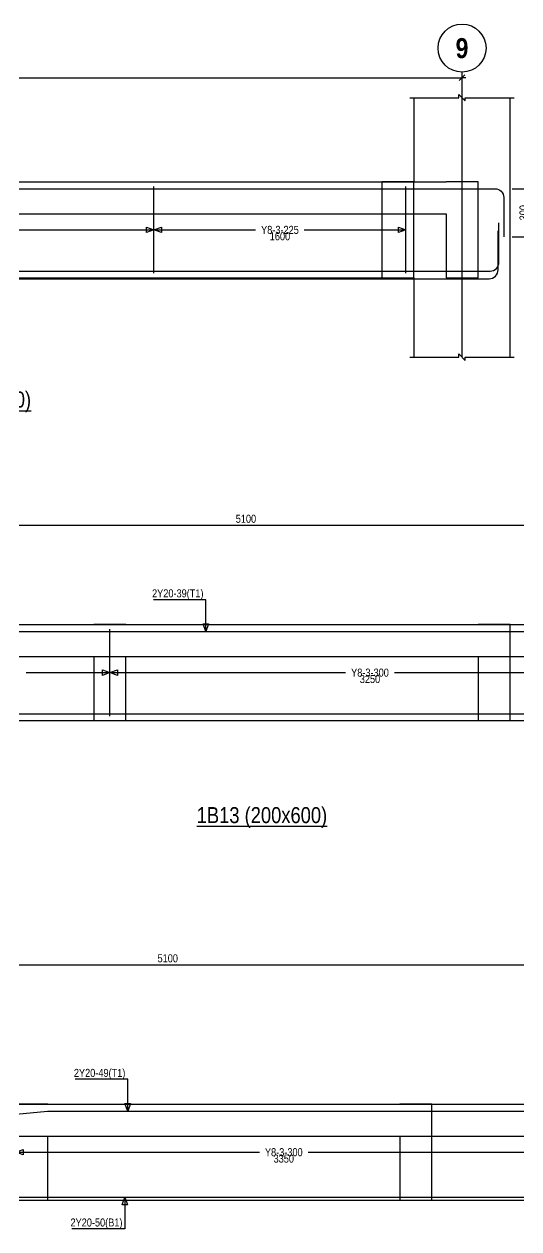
# Model space of a CAD drawing. Extents: x 0 to 206258, y -403073 to 0.
# Drawn here: x 47737 to 53920, y -251952 to -236904 of the extents above; entities that cross this region are included whole.
import ezdxf
from ezdxf.enums import TextEntityAlignment as Align
from ezdxf.lldxf.tags import DXFTag

# ---------------------------------------------------------------- set-up
doc = ezdxf.new("R2010")
doc.units = 0
doc.header["$LTSCALE"] = 1000
for name, color, linetype in [('Axis Circle(Dir 2)', 150, 'Continuous'), ('Axis Label(Dir 1)', 7, 'Continuous'), ('Axis Line(Dir 2)', 150, 'CENTER2'), ('Break Line', 5, 'Continuous'), ('Dimension Line', 5, 'Continuous'), ('Dimension Text', 5, 'Continuous'), ('Front Elevation Line', 40, 'Continuous'), ('Leader Line', 5, 'Continuous'), ('Link Line', 3, 'Continuous'), ('Rebar Label', 6, 'Continuous'), ('Rebar Line', 7, 'Continuous'), ('Top Rebar Label', 6, 'Continuous'), ('Top Rebar Line', 7, 'Continuous')]:
    doc.layers.add(name, color=color, linetype=linetype)
for name, color, linetype, true_color in [('Back Elevation Line', 191, 'HIDDEN2', 0xd4aaff), ('Beam Label(D)', 94, 'Continuous', 0x008100), ('Beam Line(D)', 112, 'Continuous', 0x00bd5e), ('Link Label', 94, 'Continuous', 0x008100)]:
    doc.layers.add(name, color=color, linetype=linetype, true_color=true_color)
doc.styles.add('Axis Label(Dir 1)', font='ARIALNB.TTF', dxfattribs={"height": 250})
doc.styles.add('Beam Label(D)', font='ARIALN.TTF', dxfattribs={"height": 200})
doc.styles.add('Dimension Text', font='ARIALN.TTF', dxfattribs={"height": 100})
doc.styles.add('Link Label', font='ARIALN.TTF', dxfattribs={"height": 100})
doc.styles.add('Rebar Label', font='ARIALN.TTF', dxfattribs={"height": 100})
doc.styles.add('Top Rebar Label', font='ARIALN.TTF', dxfattribs={"height": 100})
tags = doc.linetypes.add('CENTER2', pattern=[1.125, 0.75, -0.125, 0.125, -0.125]).pattern_tags.tags
tags[10:11] = [DXFTag(74, 4), DXFTag(75, 0), DXFTag(340, '0'), DXFTag(46, 0.0), DXFTag(50, 0.0), DXFTag(44, 0.0), DXFTag(45, 0.0)]
tags[8:9] = [DXFTag(74, 4), DXFTag(75, 0), DXFTag(340, '0'), DXFTag(46, 0.0), DXFTag(50, 0.0), DXFTag(44, 0.0), DXFTag(45, 0.0)]
tags[6:7] = [DXFTag(74, 4), DXFTag(75, 0), DXFTag(340, '0'), DXFTag(46, 0.0), DXFTag(50, 0.0), DXFTag(44, 0.0), DXFTag(45, 0.0)]
tags[4:5] = [DXFTag(74, 4), DXFTag(75, 0), DXFTag(340, '0'), DXFTag(46, 0.0), DXFTag(50, 0.0), DXFTag(44, 0.0), DXFTag(45, 0.0)]
tags = doc.linetypes.add('HIDDEN2', pattern=[0.1875, 0.125, -0.0625]).pattern_tags.tags
tags[6:7] = [DXFTag(74, 4), DXFTag(75, 0), DXFTag(340, '0'), DXFTag(46, 0.0), DXFTag(50, 0.0), DXFTag(44, 0.0), DXFTag(45, 0.0)]
tags[4:5] = [DXFTag(74, 4), DXFTag(75, 0), DXFTag(340, '0'), DXFTag(46, 0.0), DXFTag(50, 0.0), DXFTag(44, 0.0), DXFTag(45, 0.0)]
doc.dimstyles.new('BEAM', dxfattribs={"dimtxt": 100, "dimasz": 30, "dimexe": 48.3, "dimexo": 103.5, "dimgap": 30, "dimtad": 1, "dimtoh": 1, "dimdec": 1, "dimlfac": 0.5, "dimdsep": 46, "dimtxsty": 'Dimension Text', "dimblk": 'PCDIM_TICK', "dimcen": 0.09, "dimclrd": 5, "dimclre": 5, "dimclrt": 5, "dimadec": 1, "dimazin": 0, "dimtp": 1, "dimtm": 1, "dimtfac": 1, "dimtdec": 4, "dimtofl": 0, "dimtmove": 0, "dimatfit": 3, "dimfxl": 1, "dimtolj": 1, "dimtzin": 0, "dimarcsym": 0})

# ---------------------------------------------------------------- blocks, each defined once
blk = doc.blocks.new('PCDIM_TICK')
at = {"layer": 'Dimension Line', "color": 0, "transparency": 33554687}
for p, q in [((1.15, 1.15), (-1.15, -1.15)), ((1.61, 0), (0, 0))]:
    blk.add_line(p, q, dxfattribs=at)
blk = doc.blocks.new('*U3147')
at = {"layer": 'Dimension Line', "color": 5, "true_color": 0x0000ff, "transparency": 16777216}
for p, q in [((53835, -238960), (54107, -238960)), ((54059, -239560), (54059, -238960)), ((53835, -239560), (54107, -239560))]:
    blk.add_line(p, q, dxfattribs=at)
at = {"layer": 'Dimension Line', "color": 5, "true_color": 0x0000ff, "transparency": 16777216, "xscale": 30, "yscale": 30}
for p, rotation in [((54059, -238960), 89.99999999999447), ((54059, -239560), 269.9999999999834)]:
    blk.add_blockref('PCDIM_TICK', p, dxfattribs=dict(at, rotation=rotation))
at = {"layer": 'Dimension Line', "color": 5, "true_color": 0x0000ff, "transparency": 16777216, "insert": (54029, -239260), "char_height": 100, "width": 181.5, "attachment_point": 8, "rotation": 90, "style": 'Dimension Text'}
blk.add_mtext('300', dxfattribs=at)
blk = doc.blocks.new('*U3149')
at = {"layer": 'Dimension Line', "color": 5, "true_color": 0x0000ff, "transparency": 16777216}
for p, q in [((40809, -237721), (40809, -237526)), ((40809, -237574), (53209, -237574)), ((53209, -237721), (53209, -237526))]:
    blk.add_line(p, q, dxfattribs=at)
at = {"layer": 'Dimension Line', "color": 5, "true_color": 0x0000ff, "transparency": 16777216, "xscale": 30, "yscale": 30, "rotation": 180.0000000000004}
blk.add_blockref('PCDIM_TICK', (40809, -237574), dxfattribs=at)
at = {"layer": 'Dimension Line', "color": 5, "true_color": 0x0000ff, "transparency": 16777216, "xscale": 30, "yscale": 30}
blk.add_blockref('PCDIM_TICK', (53209, -237574), dxfattribs=at)
at = {"layer": 'Dimension Line', "color": 5, "true_color": 0x0000ff, "transparency": 16777216, "insert": (47009, -237544), "char_height": 100, "width": 246.45, "attachment_point": 8, "style": 'Dimension Text'}
blk.add_mtext('6200', dxfattribs=at)
blk = doc.blocks.new('*U3214')
at = {"layer": 'Dimension Line', "color": 5, "true_color": 0x0000ff, "transparency": 16777216}
for p, q in [((45409, -243311), (45409, -243116)), ((45409, -243164), (55609, -243164)), ((55609, -243311), (55609, -243116))]:
    blk.add_line(p, q, dxfattribs=at)
at = {"layer": 'Dimension Line', "color": 5, "true_color": 0x0000ff, "transparency": 16777216, "xscale": 30, "yscale": 30, "rotation": 180.0000000000004}
blk.add_blockref('PCDIM_TICK', (45409, -243164), dxfattribs=at)
at = {"layer": 'Dimension Line', "color": 5, "true_color": 0x0000ff, "transparency": 16777216, "xscale": 30, "yscale": 30}
blk.add_blockref('PCDIM_TICK', (55609, -243164), dxfattribs=at)
at = {"layer": 'Dimension Line', "color": 5, "true_color": 0x0000ff, "transparency": 16777216, "insert": (50509, -243134), "char_height": 100, "width": 245.98, "attachment_point": 8, "style": 'Dimension Text'}
blk.add_mtext('5100', dxfattribs=at)
blk = doc.blocks.new('*U3265')
at = {"layer": 'Dimension Line', "color": 5, "true_color": 0x0000ff, "transparency": 16777216}
for p, q in [((44432, -248801), (44432, -248606)), ((44432, -248654), (54632, -248654)), ((54632, -248801), (54632, -248606))]:
    blk.add_line(p, q, dxfattribs=at)
at = {"layer": 'Dimension Line', "color": 5, "true_color": 0x0000ff, "transparency": 16777216, "xscale": 30, "yscale": 30, "rotation": 180.0000000000004}
blk.add_blockref('PCDIM_TICK', (44432, -248654), dxfattribs=at)
at = {"layer": 'Dimension Line', "color": 5, "true_color": 0x0000ff, "transparency": 16777216, "xscale": 30, "yscale": 30}
blk.add_blockref('PCDIM_TICK', (54632, -248654), dxfattribs=at)
at = {"layer": 'Dimension Line', "color": 5, "true_color": 0x0000ff, "transparency": 16777216, "insert": (49532, -248624), "char_height": 100, "width": 245.98, "attachment_point": 8, "style": 'Dimension Text'}
blk.add_mtext('5100', dxfattribs=at)

msp = doc.modelspace()

# ---------------------------------------------------------------- linework, layer by layer
at = {"layer": 'Axis Circle(Dir 2)', "transparency": 33554687}
msp.add_circle((53209.055, -237204.284), 300, dxfattribs=at)
at = {"layer": 'Axis Line(Dir 2)', "transparency": 33554687}
msp.add_lwpolyline([(53209.055, -241064.284), (53209.055, -237504.284)], dxfattribs=at)
at = {"layer": 'Back Elevation Line', "transparency": 33554687}
for points in [[(45409.055, -238874.284), (53009.055, -238874.284)], [(45409.055, -238874.284), (52209.055, -238874.284), (52209.055, -239274.284)], [(53409.055, -238874.284), (53009.055, -238874.284)], [(53409.055, -240074.284), (53409.055, -238874.284)], [(45409.055, -239274.284), (53009.055, -239274.284)], [(45409.055, -239274.284), (52209.055, -239274.284)], [(53009.055, -239274.284), (53009.055, -240074.284)], [(53009.055, -240074.284), (53409.055, -240074.284)], [(41209.057, -244804.284), (41209.057, -244404.284), (48609.057, -244404.284)], [(49009.057, -244404.284), (48609.057, -244404.284)], [(49009.057, -244404.284), (53409.057, -244404.284)], [(53809.057, -244404.284), (53409.057, -244404.284)], [(53809.057, -245604.284), (53809.057, -244404.284)], [(41209.057, -244804.284), (48609.057, -244804.284)], [(48609.057, -244804.284), (48609.057, -245604.284)], [(49009.057, -245604.284), (49009.057, -244804.284)], [(49009.057, -244804.284), (53409.057, -244804.284)], [(53409.057, -244804.284), (53409.057, -245604.284)], [(48609.057, -245604.284), (49009.057, -245604.284)], [(53409.057, -245604.284), (53809.057, -245604.284)], [(48032.064, -250394.284), (47632.064, -250394.284)], [(48032.064, -250394.284), (52432.064, -250394.284)], [(52832.064, -250394.284), (52432.064, -250394.284)], [(52832.064, -251594.284), (52832.064, -250394.284)], [(48032.064, -251594.284), (48032.064, -250794.284)], [(48032.064, -250794.284), (52432.064, -250794.284)], [(52432.064, -250794.284), (52432.064, -251594.284)], [(47632.064, -251594.284), (48032.064, -251594.284)], [(52432.064, -251594.284), (52832.064, -251594.284)]]:
    msp.add_lwpolyline(points, dxfattribs=at)
at = {"layer": 'Beam Line(D)', "transparency": 33554687}
for points in [[(52609.054, -237824.284), (52609.055, -238874.284)], [(53809.055, -238874.284), (53809.055, -237824.284)], [(41409.055, -238874.284), (52609.055, -238874.284)], [(53809.055, -241064.284), (53809.055, -238874.284)], [(41409.055, -240074.284), (52609.054, -240074.284)], [(52609.054, -240074.284), (52609.054, -241064.284)], [(46009.057, -244404.284), (55409.057, -244404.284)], [(46009.057, -245604.284), (55409.057, -245604.284)], [(45032.064, -250394.284), (54432.064, -250394.284)], [(45032.064, -251594.284), (54432.064, -251594.284)]]:
    msp.add_lwpolyline(points, dxfattribs=at)
at = {"layer": 'Break Line', "transparency": 33554687}
for points in [[(52559.054, -237824.284), (53169.055, -237824.284), (53169.055, -237784.284), (53249.055, -237864.284), (53249.055, -237824.284), (53859.055, -237824.284)], [(52559.054, -241064.284), (53169.055, -241064.284), (53169.055, -241024.284), (53249.055, -241104.284), (53249.055, -241064.284), (53859.055, -241064.284)]]:
    msp.add_lwpolyline(points, dxfattribs=at)
at = {"layer": 'Front Elevation Line', "transparency": 33554687}
for points in [[(41009.055, -238874.284), (52209.055, -238874.284)], [(52609.055, -238874.284), (52209.055, -238874.284)], [(52609.055, -240074.284), (52609.055, -238874.284)], [(41009.055, -239274.284), (52209.055, -239274.284)], [(52209.055, -239274.284), (52209.055, -240074.284)], [(52209.055, -240074.284), (52609.055, -240074.284)], [(41409.057, -244404.284), (55409.057, -244404.284)], [(41409.057, -244804.284), (55409.057, -244804.284)], [(40432.064, -250394.284), (54432.064, -250394.284)], [(40432.064, -250794.284), (54432.064, -250794.284)]]:
    msp.add_lwpolyline(points, dxfattribs=at)
at = {"layer": 'Leader Line', "transparency": 33554687}
for points in [[(47138.699, -239474.284), (49359.054, -239474.284), (49265.085, -239508.486), (49265.085, -239440.082), (49359.054, -239474.284)], [(49359.054, -239474.284), (49453.024, -239440.082), (49453.024, -239508.486), (49359.054, -239474.284), (50629.41, -239474.284)], [(51238.698, -239474.284), (52509.054, -239474.284), (52415.085, -239508.486), (52415.085, -239440.082), (52509.054, -239474.284)], [(50009.057, -244490.284), (50009.057, -244094.284), (49354.066, -244094.284)], [(49974.855, -244396.314), (50043.259, -244396.314), (50009.057, -244490.284), (49974.855, -244396.314)], [(47763.701, -245004.284), (48809.057, -245004.284), (48715.088, -245038.486), (48715.088, -244970.082), (48809.057, -245004.284)], [(48809.057, -245004.284), (48903.027, -244970.082), (48903.027, -245038.486), (48809.057, -245004.284), (51754.413, -245004.284)], [(52363.701, -245004.284), (55309.056, -245004.284), (55215.087, -245038.486), (55215.087, -244970.082), (55309.056, -245004.284)], [(49032.064, -250480.284), (49032.064, -250084.284), (48377.073, -250084.284)], [(48997.862, -250386.314), (49066.266, -250386.314), (49032.064, -250480.284), (48997.862, -250386.314)], [(47632.064, -250994.284), (47726.034, -250960.082), (47726.034, -251028.486), (47632.064, -250994.284), (50677.42, -250994.284)], [(51286.708, -250994.284), (54332.063, -250994.284), (54238.094, -251028.486), (54238.094, -250960.082), (54332.063, -250994.284)], [(48996.156, -251556.353), (48996.157, -251952.353), (48333.483, -251952.353)], [(49030.358, -251650.322), (48961.954, -251650.322), (48996.156, -251556.353), (49030.358, -251650.322)]]:
    msp.add_lwpolyline(points, dxfattribs=at)
at = {"layer": 'Link Line', "transparency": 33554687}
for p, q in [((49359.054, -240016.284), (49359.054, -238932.284)), ((52509.054, -240016.284), (52509.054, -238932.284)), ((48809.057, -245546.284), (48809.057, -244462.284))]:
    msp.add_line(p, q, dxfattribs=at)
at = {"layer": 'Rebar Line', "transparency": 33554687}
for points in [[(37147.055, -238952.284), (37147.055, -239878.328, 0.414213562), (37257.011, -239988.284), (53561.1, -239988.284, 0.414213813), (53671.056, -239878.328), (53671.056, -239388.284)], [(38135.239, -240084.422), (53549.285, -240084.422, 0.414213813), (53659.241, -239974.466), (53659.24, -239484.422)], [(41207.057, -244482.284), (41207.057, -245408.328, 0.414213562), (41317.013, -245518.284), (55561.101, -245518.284, 0.414213543), (55671.057, -245408.328), (55671.057, -244482.284)], [(41794.157, -251556.353), (54608.201, -251556.353, 0.414213813), (54718.157, -251446.397), (54718.156, -250520.353)]]:
    msp.add_lwpolyline(points, format="xyb", dxfattribs=at)
at = {"layer": 'Top Rebar Line', "transparency": 33554687}
for points in [[(38751.056, -238960.284), (53621.1, -238960.284, -0.414213562), (53731.056, -239070.239), (53731.056, -239560.284)], [(41147.057, -245526.284), (41147.057, -244600.239, -0.414213562), (41257.013, -244490.284), (55621.101, -244490.284, -0.414213562), (55731.057, -244600.239), (55731.057, -245526.284)], [(45634.064, -250520.284), (47628.58, -250520.284, 0.024922321), (47639.521, -250519.738), (48028.607, -250480.829, -0.024922321), (48039.548, -250480.284), (54644.108, -250480.284, -0.414213562), (54754.064, -250590.239), (54754.064, -251516.284)]]:
    msp.add_lwpolyline(points, format="xyb", dxfattribs=at)

# ---------------------------------------------------------------- texts
at = {"layer": 'Axis Label(Dir 1)', "transparency": 33554687, "style": 'Axis Label(Dir 1)'}
msp.add_text('9', height=250, dxfattribs=at).set_placement((53209.055, -237204.284), align=Align.MIDDLE_CENTER)
at = {"layer": 'Beam Label(D)', "transparency": 33554687, "style": 'Beam Label(D)'}
for s, p in [('%%U2B11 (200x600)', (47009.055, -241494.284)), ('%%U1B13 (200x600)', (50709.057, -246684.284))]:
    msp.add_text(s, height=200, dxfattribs=at).set_placement(p, align=Align.TOP_CENTER)
at = {"layer": 'Dimension Text', "transparency": 33554687, "style": 'Dimension Text'}
for s, p in [('1600', (50934.054, -239504.284)), ('3250', (52059.057, -245034.284)), ('3350', (50982.064, -251024.284))]:
    msp.add_text(s, height=100, dxfattribs=at).set_placement(p, align=Align.TOP_CENTER)
at = {"layer": 'Link Label', "transparency": 33554687, "style": 'Link Label'}
for s, p in [('Y8-3-225', (50934.054, -239474.284)), ('Y8-3-300', (52059.057, -245004.284)), ('Y8-3-300', (50982.064, -250994.284))]:
    msp.add_text(s, height=100, dxfattribs=at).set_placement(p, align=Align.MIDDLE_CENTER)
at = {"layer": 'Rebar Label', "transparency": 33554687, "style": 'Rebar Label'}
msp.add_text(' 2Y20-50(B1)', height=100, dxfattribs=at).set_placement((48966.157, -251922.353), align=Align.RIGHT)
at = {"layer": 'Top Rebar Label', "transparency": 33554687, "style": 'Top Rebar Label'}
for s, p in [(' 2Y20-39(T1)', (49979.057, -244064.284)), (' 2Y20-49(T1)', (49002.064, -250054.284))]:
    msp.add_text(s, height=100, dxfattribs=at).set_placement(p, align=Align.RIGHT)

# ---------------------------------------------------------------- dimensions: what is measured, and where the dimension line sits
at = {"layer": 'Dimension Line', "transparency": 33554687}
for base, p1, p2, text, picture, middle in [((47009.055, -237574.284), (40809.055, -237824.284), (53209.055, -237824.284), '6200', '*U3149', (47009.055, -237574.284)), ((50509.057, -243164.284), (45409.057, -243414.284), (55609.057, -243414.284), '5100', '*U3214', (50509.057, -243164.284)), ((49532.064, -248654.284), (44432.064, -248904.284), (54632.064, -248904.284), '5100', '*U3265', (49532.064, -248654.284))]:
    dim = msp.add_linear_dim(base=base, p1=p1, p2=p2, text=text, dimstyle='BEAM', override={"dimscale": 1, "dimtxt": 100, "dimasz": 30, "dimexe": 48.3, "dimexo": 103.5, "dimgap": 30, "dimtad": 1, "dimtih": 0, "dimdec": 1, "dimlfac": 0.5, "dimzin": 8, "dimlunit": 2, "dimpost": '', "dimtxsty": 'Dimension Text', "dimblk": 'PCDIM_TICK', "dimse1": 0, "dimse2": 0, "dimsd2": 0, "dimclrd": 5, "dimclre": 5, "dimclrt": 5, "dimaunit": 0, "dimadec": 1, "dimazin": 0, "dimtol": 0, "dimtp": 1, "dimtm": 1, "dimtmove": 0}, dxfattribs=at)
    dim.commit()
    dim.dimension.update_dxf_attribs({"geometry": picture, "text_midpoint": middle})
dim = msp.add_linear_dim(base=(54059.056, -239260.284), p1=(53731.056, -239560.284), p2=(53731.056, -238960.284), angle=90, text='300', dimstyle='BEAM', override={"dimscale": 1, "dimtxt": 100, "dimasz": 30, "dimexe": 48.3, "dimexo": 103.5, "dimgap": 30, "dimtad": 1, "dimtih": 0, "dimdec": 1, "dimlfac": 0.5, "dimzin": 8, "dimlunit": 2, "dimpost": '', "dimtxsty": 'Dimension Text', "dimblk": 'PCDIM_TICK', "dimse1": 0, "dimse2": 0, "dimsd2": 0, "dimclrd": 5, "dimclre": 5, "dimclrt": 5, "dimaunit": 0, "dimadec": 1, "dimazin": 0, "dimtol": 0, "dimtp": 1, "dimtm": 1, "dimtmove": 0}, dxfattribs=at)
dim.commit()
dim.dimension.update_dxf_attribs({"geometry": '*U3147', "text_midpoint": (54059.056, -239260.284)})

doc.saveas('drawing.dxf')
